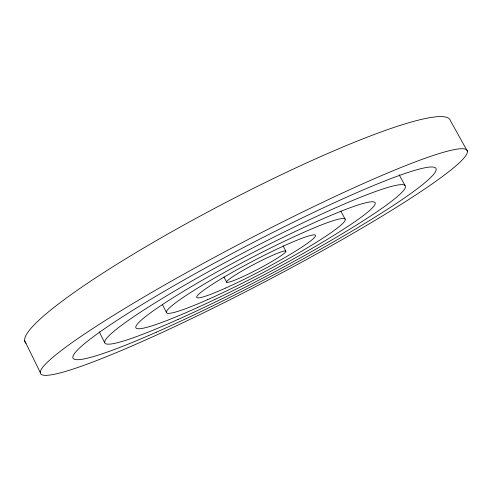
<?xml version="1.0" encoding="UTF-8"?>
<svg xmlns="http://www.w3.org/2000/svg" width="492" height="492" viewBox="0 0 492 492"><rect width="100%" height="100%" fill="white"/><g stroke="black" fill="none" stroke-linecap="round" stroke-linejoin="round"><path stroke-width="0.74" d="M467.4 151.216A240.748 22.626 -27.6 0 0 143.941 296.983A240.748 22.626 -27.6 0 0 150.128 337.942A240.748 22.626 -27.6 0 0 467.4 151.216L450.457 120.786A239.825 30.732 -27.6 0 0 221.455 204.74A239.825 30.732 -27.6 0 0 26.008 343.299M399.092 174.678L404.953 185.392M340.833 211.111L345.163 219.168M283.091 245.895L285.907 251.227A33.45 3.057 -27.6 0 1 241.99 277.051A33.45 3.057 -27.6 0 1 240.809 271.695A33.45 3.057 -27.6 0 1 285.907 251.227M223.897 276.904L226.671 282.254M162.422 304.579L166.567 312.715M99.243 331.793L104.679 342.684M24.6 340.538L40.215 372.419M156.247 332.248A204.777 19.096 -27.6 0 0 435.986 170.546A204.777 19.096 -27.6 0 0 171.271 287.248A204.777 19.096 -27.6 0 0 156.247 332.248M178.086 319.431A169.562 15.713 -27.6 0 0 405.488 186.868A169.562 15.713 -27.6 0 0 181.603 286.947A169.562 15.713 -27.6 0 0 178.086 319.431M197.778 307.408A134.949 12.441 -27.6 0 0 375.218 203.079A134.949 12.441 -27.6 0 0 193.528 285.323A134.949 12.441 -27.6 0 0 197.778 307.408M207.765 299.591A100.811 9.256 -27.6 0 0 345.206 220.17A100.811 9.256 -27.6 0 0 214.58 278.011A100.811 9.256 -27.6 0 0 207.765 299.591M225.822 287.992A67.017 6.138 -27.6 0 0 315.544 235.705A67.017 6.138 -27.6 0 0 226.904 275.452A67.017 6.138 -27.6 0 0 225.822 287.992"/></g></svg>
